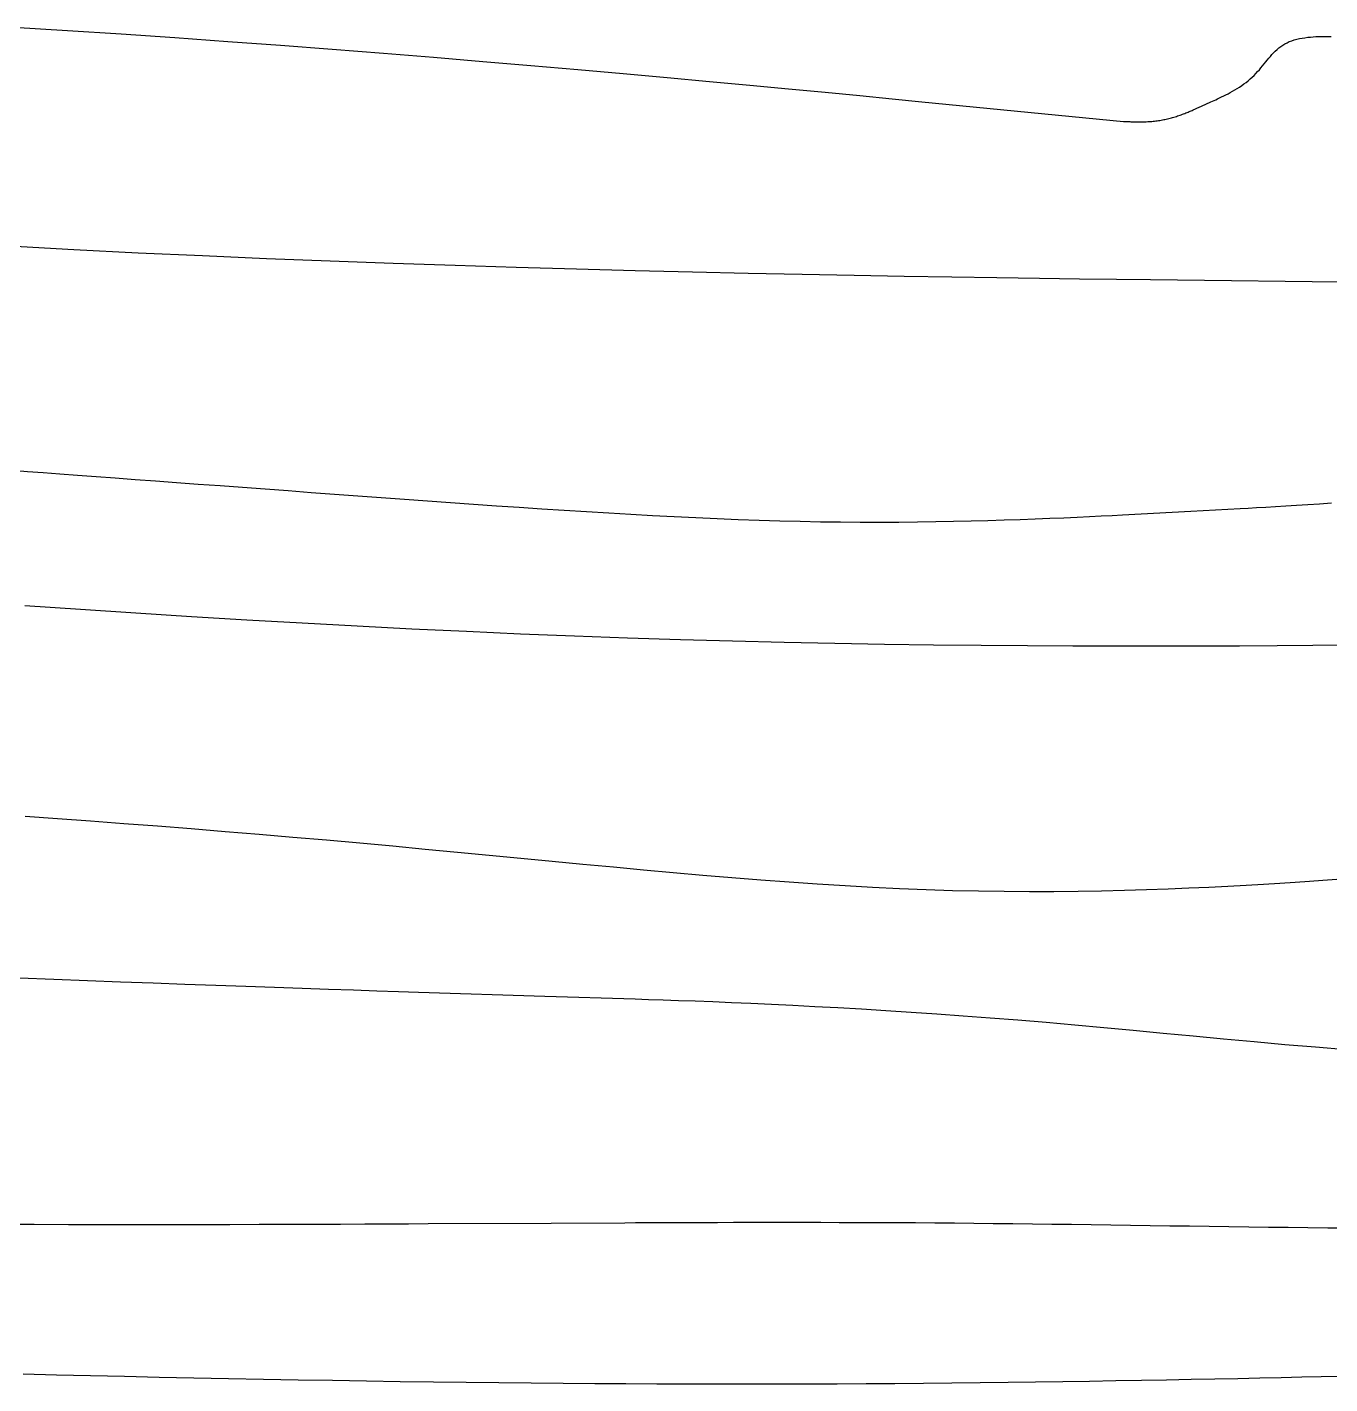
# Model space of a CAD drawing. Header units: millimetres. Extents: x -1769 to -890, y 59 to 562.
# Drawn here: x -1329.5 to -1111.6, y 59 to 285.8 of the extents above; entities that cross this region are included whole.
import ezdxf

# ---------------------------------------------------------------- set-up
doc = ezdxf.new("R2010")
doc.units = ezdxf.units.MM

msp = doc.modelspace()

# ---------------------------------------------------------------- linework, layer by layer
at = {"flags": 128}
for points in [[(-1331.750854, 285.834249), (-1322.729721, 285.276882), (-1313.738082, 284.692371), (-1304.793466, 284.082992), (-1295.916406, 283.452301), (-1287.127437, 282.80386), (-1278.447092, 282.141229), (-1269.895905, 281.467964), (-1261.494411, 280.787627), (-1253.263145, 280.103778), (-1245.22264, 279.419974), (-1237.393429, 278.739776), (-1229.796049, 278.066744), (-1222.451032, 277.404435), (-1215.378913, 276.75641), (-1208.600227, 276.126228), (-1202.135506, 275.517448), (-1196.005286, 274.933632), (-1190.230101, 274.378336), (-1184.830484, 273.855121), (-1179.826969, 273.367546), (-1146.095338, 270.068575), (-1145.297191, 270.040162), (-1145.171594, 270.035712), (-1145.034683, 270.030998), (-1144.88712, 270.026179), (-1144.729565, 270.021414), (-1144.562676, 270.016865), (-1144.387115, 270.012692), (-1144.20354, 270.009054), (-1144.012613, 270.006115), (-1143.814993, 270.004032), (-1143.611339, 270.002966), (-1143.402311, 270.003078), (-1143.18857, 270.00453), (-1142.970775, 270.007479), (-1142.749585, 270.012088), (-1142.525663, 270.018517), (-1142.299666, 270.026925), (-1142.072253, 270.037475), (-1141.844088, 270.050324), (-1141.615827, 270.065636), (-1141.388132, 270.08357), (-1141.161549, 270.104253), (-1140.936175, 270.127682), (-1140.711995, 270.153823), (-1140.488994, 270.182638), (-1140.267155, 270.214094), (-1140.046462, 270.248154), (-1139.826901, 270.284782), (-1139.608456, 270.323943), (-1139.391109, 270.365602), (-1139.174847, 270.409723), (-1138.959655, 270.45627), (-1138.745514, 270.505207), (-1138.532411, 270.556499), (-1138.320329, 270.61011), (-1138.109253, 270.666006), (-1137.899167, 270.724149), (-1137.690056, 270.784505), (-1137.481904, 270.847038), (-1137.274695, 270.911713), (-1137.068413, 270.978492), (-1136.863121, 271.047295), (-1136.659185, 271.117842), (-1136.457055, 271.18981), (-1136.257175, 271.262873), (-1136.059991, 271.336709), (-1135.86595, 271.410989), (-1135.675499, 271.485391), (-1135.489082, 271.559589), (-1135.307145, 271.633259), (-1135.130137, 271.706076), (-1134.958503, 271.777714), (-1134.792688, 271.847851), (-1134.633139, 271.916159), (-1134.480301, 271.982315), (-1134.334622, 272.045994), (-1134.196547, 272.10687), (-1134.066524, 272.16462), (-1133.944996, 272.218918), (-1133.832411, 272.26944), (-1133.073535, 272.610935), (-1131.490171, 273.323447), (-1131.241116, 273.43565), (-1130.970256, 273.558435), (-1130.679538, 273.691699), (-1130.370909, 273.835333), (-1130.046313, 273.989235), (-1129.707699, 274.153299), (-1129.357011, 274.327419), (-1128.996197, 274.511492), (-1128.627202, 274.70541), (-1128.251972, 274.90907), (-1127.872454, 275.122366), (-1127.490594, 275.345192), (-1127.108338, 275.577444), (-1126.727632, 275.819017), (-1126.350423, 276.069806), (-1125.978657, 276.329704), (-1125.61428, 276.598607), (-1125.259239, 276.87641), (-1124.915478, 277.163008), (-1124.584945, 277.458296), (-1124.268964, 277.761944), (-1123.966367, 278.072729), (-1123.675366, 278.389202), (-1123.394169, 278.709917), (-1123.12099, 279.033424), (-1122.854036, 279.358278), (-1122.59152, 279.683029), (-1122.331652, 280.006229), (-1122.072643, 280.326433), (-1121.812703, 280.642189), (-1121.550042, 280.952053), (-1121.282872, 281.254575), (-1121.009403, 281.548309), (-1120.727845, 281.831805), (-1120.436409, 282.103617), (-1120.133305, 282.362297), (-1119.816745, 282.606396), (-1119.484937, 282.834467), (-1119.136094, 283.045062), (-1118.768427, 283.236734), (-1118.380858, 283.408455), (-1117.975165, 283.560878), (-1117.553837, 283.695077), (-1117.119366, 283.812125), (-1116.674242, 283.913095), (-1116.220955, 283.999062), (-1115.761994, 284.071099), (-1115.299851, 284.130279), (-1114.837015, 284.177675), (-1114.375978, 284.214363), (-1113.919229, 284.241414), (-1113.469258, 284.259903), (-1113.028557, 284.270904), (-1112.599614, 284.275488), (-1112.184921, 284.274731), (-1111.786967, 284.269705), (-1111.408244, 284.261485)], [(-1105.532776, 243.129836), (-1141.599153, 243.566637), (-1147.275068, 243.635736), (-1153.464739, 243.713198), (-1160.140927, 243.80084), (-1167.276393, 243.90047), (-1174.843899, 244.013905), (-1182.816205, 244.142955), (-1191.166071, 244.289435), (-1199.866258, 244.455157), (-1208.889528, 244.641932), (-1218.20864, 244.851575), (-1227.796358, 245.085898), (-1237.625439, 245.346715), (-1247.668646, 245.635837), (-1257.89874, 245.955078), (-1268.288481, 246.30625), (-1278.81063, 246.691166), (-1289.437949, 247.111639), (-1300.143196, 247.569482), (-1310.899135, 248.066508), (-1321.678525, 248.604529), (-1332.45866, 249.185143)], [(-1331.910403, 211.739705), (-1329.437969, 211.55617), (-1326.796921, 211.360192), (-1323.997885, 211.15259), (-1321.051487, 210.93418), (-1317.96835, 210.705777), (-1314.759099, 210.468198), (-1311.434359, 210.222258), (-1308.004754, 209.968775), (-1304.480909, 209.708565), (-1300.873448, 209.442444), (-1297.192997, 209.171226), (-1293.450179, 208.89573), (-1289.65562, 208.616771), (-1285.819944, 208.335166), (-1281.953777, 208.05173), (-1278.06774, 207.767281), (-1274.172462, 207.482633), (-1270.278564, 207.198603), (-1266.39514, 206.916039), (-1262.525144, 206.63591), (-1258.669997, 206.359216), (-1254.831124, 206.086957), (-1251.009944, 205.820133), (-1247.207881, 205.559746), (-1243.426356, 205.306795), (-1239.666791, 205.062281), (-1235.93061, 204.827202), (-1232.219232, 204.602562), (-1228.534081, 204.389358), (-1224.876578, 204.188593), (-1221.248147, 204.001264), (-1217.650207, 203.828375), (-1214.084183, 203.670923), (-1210.551494, 203.529911), (-1207.053564, 203.406338), (-1203.591815, 203.301203), (-1200.167669, 203.215509), (-1196.782547, 203.150254), (-1193.438532, 203.106028), (-1190.140342, 203.081771), (-1186.893358, 203.07601), (-1183.702958, 203.087277), (-1180.574523, 203.114099), (-1177.513431, 203.155005), (-1174.525062, 203.208524), (-1171.614794, 203.273183), (-1168.788008, 203.347512), (-1166.050083, 203.430041), (-1163.406398, 203.519298), (-1160.862332, 203.61381), (-1158.423265, 203.712107), (-1156.094576, 203.812719), (-1153.881646, 203.914173), (-1151.789851, 204.014998), (-1149.824572, 204.113723), (-1147.991188, 204.208877), (-1146.295079, 204.298988), (-1134.87273, 204.914921), (-1126.587883, 205.361863), (-1125.284294, 205.432307), (-1123.864082, 205.509753), (-1122.334895, 205.594501), (-1120.704381, 205.686849), (-1118.98019, 205.787097), (-1117.169972, 205.895544), (-1115.281374, 206.012488), (-1113.322045, 206.138228), (-1111.299636, 206.273062)], [(-1108.802844, 182.496043), (-1114.454043, 182.443515), (-1120.427275, 182.397207), (-1126.70679, 182.359409), (-1133.27684, 182.332411), (-1140.121673, 182.318499), (-1147.225543, 182.319967), (-1154.572698, 182.339102), (-1162.147389, 182.378193), (-1169.933867, 182.439532), (-1177.916382, 182.525406), (-1186.079185, 182.638106), (-1194.406526, 182.779921), (-1202.882656, 182.953141), (-1211.491825, 183.160056), (-1220.218284, 183.402954), (-1229.046283, 183.684124), (-1237.961213, 184.005207), (-1246.95303, 184.365232), (-1256.012828, 184.76258), (-1265.131705, 185.19563), (-1274.300753, 185.662762), (-1283.51107, 186.162356), (-1292.753751, 186.69279), (-1302.019891, 187.252448), (-1311.300585, 187.839705), (-1320.58693, 188.452943), (-1329.87002, 189.090544)], [(-1329.818809, 153.916248), (-1324.402464, 153.524285), (-1318.897348, 153.118502), (-1313.321749, 152.699393), (-1307.69395, 152.267451), (-1302.032237, 151.823172), (-1296.354897, 151.367049), (-1290.680216, 150.899578), (-1285.026477, 150.421252), (-1279.411967, 149.932565), (-1273.851921, 149.434373), (-1268.349366, 148.928984), (-1262.90428, 148.419064), (-1257.516639, 147.907281), (-1252.18642, 147.396302), (-1246.9136, 146.888796), (-1241.698156, 146.387431), (-1236.540065, 145.894874), (-1231.439304, 145.413791), (-1226.395848, 144.946853), (-1221.409677, 144.496726), (-1216.480766, 144.066078), (-1211.609094, 143.657577), (-1206.794633, 143.273889), (-1202.037365, 142.917684), (-1197.337265, 142.59163), (-1192.694309, 142.298392), (-1188.108475, 142.040642), (-1183.57974, 141.821043), (-1179.10808, 141.642266), (-1174.694614, 141.506054), (-1170.345029, 141.410464), (-1166.066155, 141.352626), (-1161.86482, 141.329673), (-1157.747853, 141.338737), (-1153.722081, 141.376951), (-1149.794337, 141.441445), (-1145.971447, 141.529352), (-1142.260241, 141.637803), (-1138.667546, 141.763932), (-1135.200194, 141.90487), (-1131.865011, 142.05775), (-1128.668827, 142.219702), (-1125.618472, 142.38786), (-1122.720773, 142.559355), (-1119.982561, 142.73132), (-1117.410663, 142.900885), (-1115.011908, 143.065184), (-1112.793127, 143.221349), (-1097.852457, 144.29121)], [(-1108.829579, 114.85009), (-1113.98429, 115.266294), (-1119.132882, 115.7065), (-1124.266738, 116.164879), (-1129.377242, 116.635601), (-1134.455774, 117.112841), (-1139.493721, 117.59077), (-1144.482463, 118.063558), (-1149.413383, 118.525379), (-1154.277866, 118.970403), (-1159.067292, 119.392803), (-1163.773549, 119.787907), (-1168.390537, 120.155669), (-1172.912659, 120.4972), (-1177.334316, 120.813613), (-1181.649913, 121.106017), (-1185.853851, 121.375525), (-1189.940534, 121.623245), (-1193.904364, 121.850291), (-1197.739746, 122.057773), (-1201.44108, 122.246802), (-1205.00277, 122.418488), (-1208.41922, 122.573945), (-1211.684832, 122.714282), (-1214.794008, 122.84061), (-1217.741153, 122.954041), (-1220.520667, 123.055686), (-1223.126956, 123.146655), (-1225.55442, 123.22806), (-1227.797464, 123.301012), (-1242.891496, 123.782017), (-1264.038393, 124.455744), (-1267.365826, 124.561848), (-1270.991248, 124.678017), (-1274.895441, 124.804205), (-1279.059191, 124.94037), (-1283.463282, 125.086472), (-1288.088498, 125.242465), (-1292.915624, 125.408308), (-1297.925444, 125.583957), (-1303.098742, 125.769371), (-1308.416303, 125.964506), (-1313.858911, 126.169319), (-1319.407349, 126.383769), (-1325.042404, 126.607811), (-1330.744859, 126.841403)], [(-1108.642484, 85.000437), (-1111.949749, 85.034729), (-1115.257663, 85.071838), (-1118.564638, 85.111498), (-1121.870435, 85.153365), (-1125.174814, 85.197091), (-1128.477535, 85.242332), (-1131.778358, 85.288742), (-1135.077043, 85.335976), (-1138.373351, 85.383689), (-1141.667042, 85.431534), (-1144.957874, 85.479166), (-1148.245611, 85.526242), (-1151.530009, 85.572413), (-1154.810832, 85.617336), (-1158.087838, 85.660664), (-1161.360787, 85.702053), (-1164.629439, 85.741156), (-1167.893556, 85.77763), (-1171.152897, 85.811126), (-1174.407222, 85.841302), (-1177.65629, 85.86781), (-1180.89862, 85.890404), (-1184.12775, 85.909225), (-1187.335978, 85.924512), (-1190.515598, 85.936505), (-1193.658908, 85.945444), (-1196.758203, 85.951569), (-1199.80578, 85.955118), (-1202.793937, 85.956332), (-1205.714967, 85.955449), (-1208.561168, 85.952711), (-1211.324837, 85.948355), (-1213.998268, 85.94262), (-1216.57376, 85.935749), (-1219.043607, 85.927979), (-1221.400106, 85.919549), (-1223.635554, 85.910701), (-1225.742247, 85.901672), (-1227.71248, 85.892703), (-1229.538551, 85.884034), (-1241.850773, 85.824023), (-1262.439208, 85.723543), (-1265.679114, 85.70781), (-1269.211205, 85.691125), (-1273.018841, 85.674041), (-1277.085383, 85.657112), (-1281.39419, 85.640895), (-1285.92862, 85.625942), (-1290.672035, 85.612807), (-1295.607793, 85.602046), (-1300.719253, 85.594214), (-1305.989776, 85.589863), (-1311.40272, 85.589549), (-1316.941447, 85.593826), (-1322.589314, 85.603247), (-1328.329682, 85.618369), (-1334.145909, 85.639744)], [(-1330.132165, 60.65504), (-1324.567785, 60.523626), (-1318.914023, 60.393471), (-1313.189871, 60.265401), (-1307.414318, 60.140241), (-1301.606352, 60.01882), (-1295.784961, 59.901961), (-1289.969136, 59.790492), (-1284.177865, 59.685239), (-1278.430137, 59.587027), (-1272.741559, 59.496531), (-1267.114208, 59.41382), (-1261.546779, 59.338812), (-1256.037967, 59.271422), (-1250.586468, 59.211567), (-1245.190974, 59.159166), (-1239.850184, 59.114134), (-1234.562789, 59.076388), (-1229.327487, 59.045848), (-1224.142972, 59.022426), (-1219.00794, 59.006042), (-1213.921083, 58.996614), (-1208.881098, 58.994057), (-1203.886681, 58.998288), (-1198.936526, 59.009225), (-1194.029327, 59.026784), (-1189.163779, 59.050883), (-1184.33858, 59.081438), (-1179.552421, 59.118367), (-1174.804, 59.161585), (-1170.093743, 59.210928), (-1165.42901, 59.265898), (-1160.818895, 59.325911), (-1156.272488, 59.390388), (-1151.798885, 59.458746), (-1147.407175, 59.530405), (-1143.106454, 59.604784), (-1138.905811, 59.681299), (-1134.814343, 59.759371), (-1130.841137, 59.838417), (-1126.995291, 59.917857), (-1123.285895, 59.99711), (-1119.722041, 60.075592), (-1116.312822, 60.152724), (-1113.067331, 60.227925), (-1109.994662, 60.30061)]]:
    msp.add_lwpolyline(points, dxfattribs=at)

doc.saveas('drawing.dxf')
